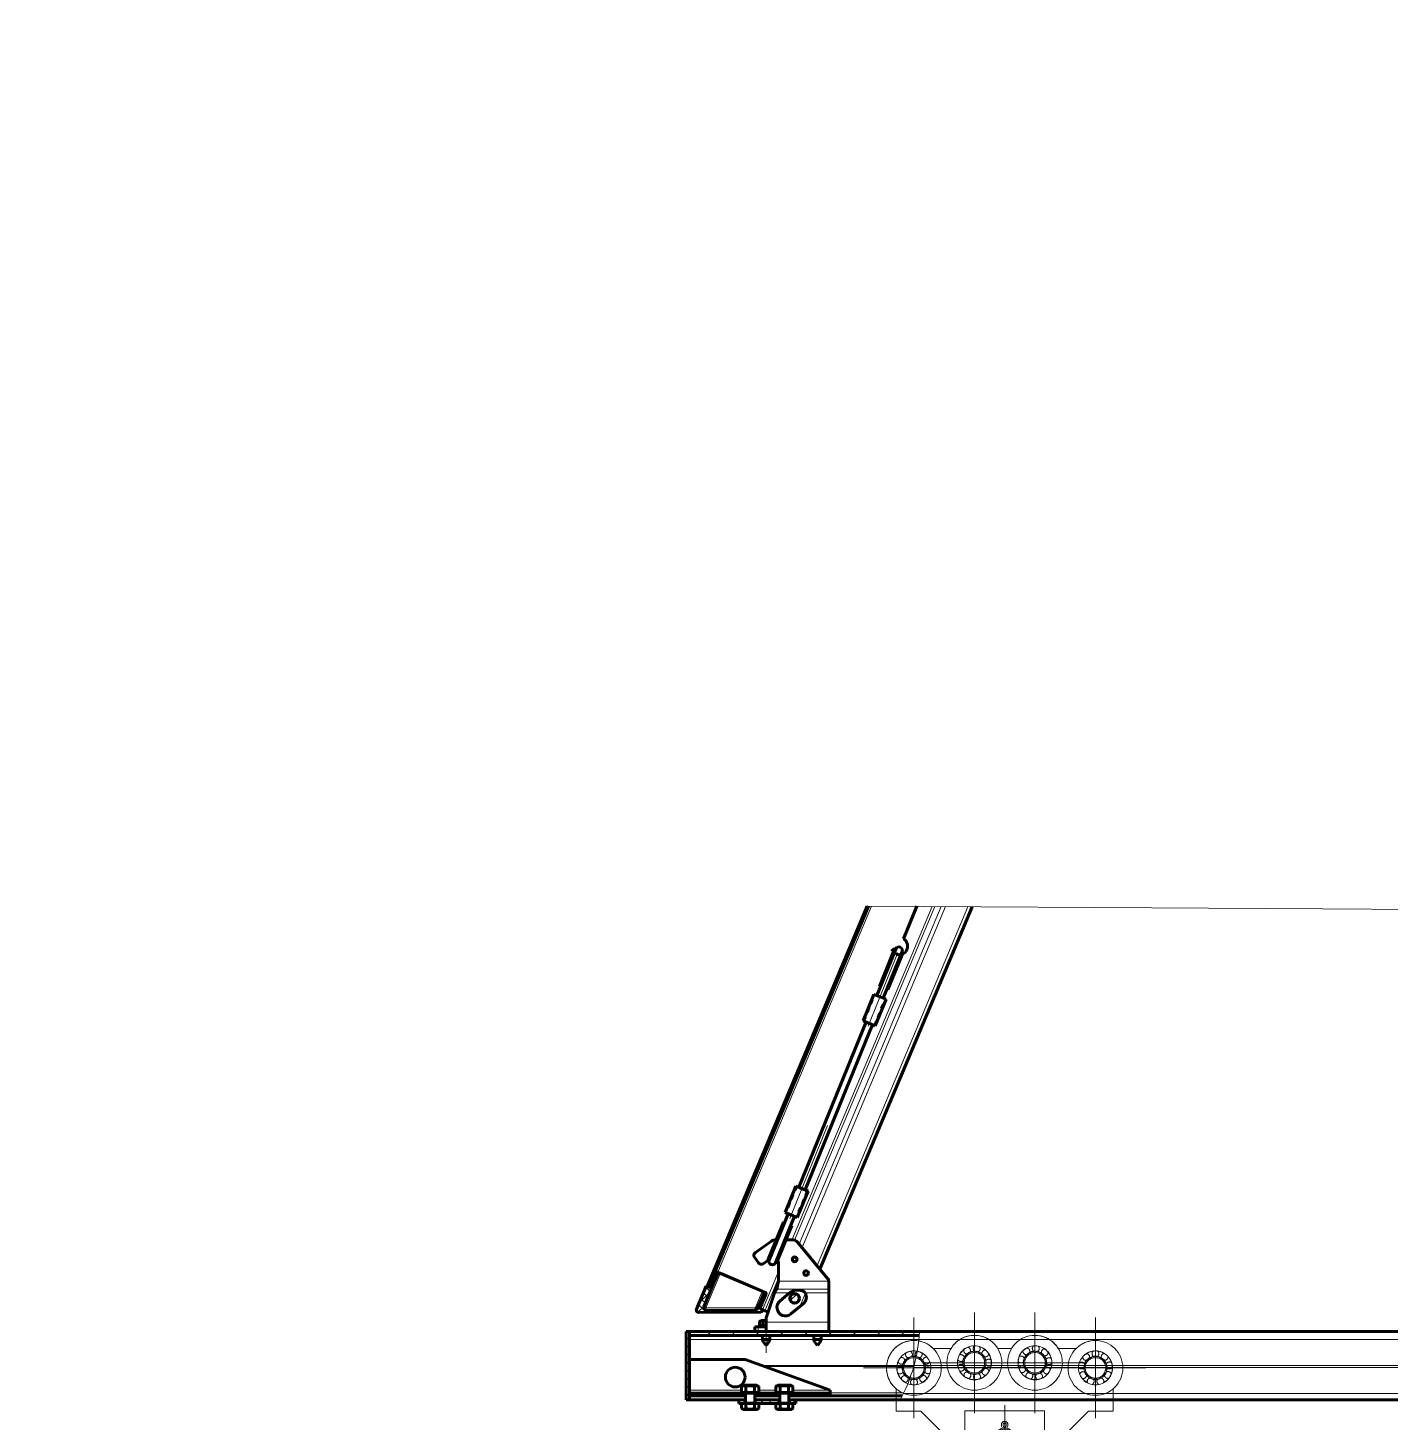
# Model space of a CAD drawing. Header units: millimetres. Extents: x 0 to 594, y 0 to 420.
# Drawn here: x 0 to 119.3, y 298 to 420 of the extents above; entities that cross this region are included whole.
import ezdxf

# ---------------------------------------------------------------- set-up
doc = ezdxf.new("R2010")
doc.units = ezdxf.units.MM
for name, pattern in [('K5LT_AXLED', [19.5, 15, -1.5, 1.5, -1.5]), ('K5LT_BASIC', [0]), ('K5LT_THIN', [0]), ('K5LT_THIN_INCLUDED_TO_HATCHING', [0])]:
    doc.linetypes.add(name, pattern=pattern)
doc.layers.add('LAYER', color=7, linetype='Continuous')
doc.layers.add('Системный слой', color=7, linetype='Continuous')
pattern_1 = [(45, (0, 0), (-0.3535534, 0.3535534), [])]

# ---------------------------------------------------------------- blocks, each defined once
blk = doc.blocks.new('U145')
at = {"layer": 'Системный слой', "color": 5, "linetype": 'K5LT_BASIC', "lineweight": 60, "true_color": 0x0000ff}
for p, q in [((67.25, 318.62), (66.3, 316.3)), ((68.31, 318.18), (67.25, 318.62)), ((67.37, 315.87), (68.31, 318.18)), ((66.3, 316.3), (67.37, 315.87))]:
    blk.add_line(p, q, dxfattribs=at)
blk = doc.blocks.new('U146')
at = {"layer": 'Системный слой', "color": 5, "linetype": 'K5LT_BASIC', "lineweight": 60, "true_color": 0x0000ff}
for p, q in [((74.08, 335.4), (73.14, 333.09)), ((75.14, 334.97), (74.08, 335.4)), ((74.2, 332.65), (75.14, 334.97)), ((73.14, 333.09), (74.2, 332.65))]:
    blk.add_line(p, q, dxfattribs=at)
blk = doc.blocks.new('U244')
at = {"layer": 'Системный слой', "color": 30, "linetype": 'K5LT_AXLED', "lineweight": 18, "true_color": 0xff8000}
for q in [(77.58, 307.1), (73.18, 302.7), (77.58, 298.3), (93.08, 302.7)]:
    blk.add_line((77.58, 302.7), q, dxfattribs=at)
blk = doc.blocks.new('U245')
at = {"layer": 'Системный слой', "color": 30, "linetype": 'K5LT_AXLED', "lineweight": 18, "true_color": 0xff8000}
for q in [(82.88, 307.55), (78.48, 303.15), (82.88, 298.75), (87.28, 303.15)]:
    blk.add_line((82.88, 303.15), q, dxfattribs=at)
blk = doc.blocks.new('U246')
at = {"layer": 'Системный слой', "color": 30, "linetype": 'K5LT_AXLED', "lineweight": 18, "true_color": 0xff8000}
for q in [(88.18, 307.55), (83.78, 303.15), (88.18, 298.75), (92.58, 303.15)]:
    blk.add_line((88.18, 303.15), q, dxfattribs=at)
blk = doc.blocks.new('U247')
at = {"layer": 'Системный слой', "color": 30, "linetype": 'K5LT_AXLED', "lineweight": 18, "true_color": 0xff8000}
for q in [(93.48, 307.1), (89.08, 302.7), (93.48, 298.3), (97.88, 302.7)]:
    blk.add_line((93.48, 302.7), q, dxfattribs=at)
blk = doc.blocks.new('U248')
at = {"layer": 'Системный слой', "color": 30, "linetype": 'K5LT_AXLED', "lineweight": 18, "true_color": 0xff8000}
for q in [(85.53, 299.45), (82.78, 296.7), (85.53, 293.95), (88.28, 296.7)]:
    blk.add_line((85.53, 296.7), q, dxfattribs=at)
blk = doc.blocks.new('U243')
at = {"layer": 'Системный слой', "color": 30, "linetype": 'K5LT_AXLED', "lineweight": 18, "true_color": 0xff8000}
for p, q in [((80.83, 304.4), (79.27, 304.4)), ((86.13, 304.4), (84.93, 304.4)), ((91.79, 304.4), (90.23, 304.4)), ((76.03, 300.87), (76.03, 298.9)), ((95.03, 298.9), (95.03, 300.87)), ((76.03, 298.9), (78.18, 298.9)), ((78.18, 298.9), (82.03, 295.05)), ((82.03, 293), (82.03, 298.95)), ((82.03, 298.95), (89.03, 298.95)), ((89.03, 298.95), (89.03, 293)), ((89.03, 295.05), (92.88, 298.9)), ((92.88, 298.9), (95.03, 298.9)), ((85.26, 297.61), (85.35, 297.42)), ((85.39, 297.67), (85.5, 297.45)), ((85.56, 297.45), (85.66, 297.67)), ((85.71, 297.43), (85.79, 297.61)), ((84.46, 295.62), (84.46, 295.77)), ((85.39, 295.77), (84.46, 295.77)), ((85.39, 295.63), (84.46, 295.62)), ((85.39, 295.96), (85.39, 295.77)), ((85.49, 295.67), (85.39, 295.77)), ((85.54, 295.77), (85.53, 295.95)), ((85.53, 295.95), (85.53, 295.77)), ((85.58, 295.67), (85.68, 295.78)), ((85.68, 295.78), (85.68, 295.96)), ((86.29, 295.78), (85.68, 295.78)), ((86.29, 295.63), (85.68, 295.63)), ((86.29, 295.63), (86.29, 295.78)), ((76.03, 293), (95.03, 293)), ((76.03, 292.4), (76.03, 293)), ((95.03, 292.4), (95.03, 293)), ((76.03, 292.4), (95.03, 292.4))]:
    blk.add_line(p, q, dxfattribs=at)
for centre, radius in [((82.88, 303.15), 2.4), ((88.18, 303.15), 2.4), ((77.58, 302.7), 2.4), ((77.58, 302.7), 1.49), ((77.58, 302.7), 1.48), ((82.88, 303.15), 1.49), ((82.88, 303.15), 1.48), ((82.88, 303.15), 1.02), ((82.88, 303.15), 1), ((82.88, 303.15), 0.9), ((88.18, 303.15), 1.49), ((88.18, 303.15), 1.48), ((88.18, 303.15), 1.02), ((88.18, 303.15), 1), ((88.18, 303.15), 0.9), ((93.48, 302.7), 2.4), ((93.48, 302.7), 1.49), ((93.48, 302.7), 1.48), ((77.58, 302.7), 1.02), ((77.58, 302.7), 1), ((77.58, 302.7), 0.9), ((93.48, 302.7), 1.02), ((93.48, 302.7), 1), ((93.48, 302.7), 0.9), ((85.53, 296.7), 0.75), ((85.53, 296.7), 0.65)]:
    blk.add_circle(centre, radius, dxfattribs=at)
for centre, radius, start, end in [((82.88, 303.15), 2.4, 31.3882, 126.919), ((88.18, 303.15), 2.4, 31.3882, 87.5532), ((77.58, 302.7), 2.4, 45.0995, 168.4047), ((77.15, 303.87), 0.3, 154.5685, 255.0919), ((77.15, 303.87), 0.3, 325.6927, 66.2161), ((78, 303.88), 0.3, 114.5685, 215.0919), ((78, 303.88), 0.3, 285.6927, 26.2161), ((82.88, 303.15), 2.4, 126.919, 148.6118), ((82.24, 304.22), 0.3, 164.8615, 265.3849), ((82.24, 304.22), 0.3, 335.9857, 76.5091), ((83.08, 304.38), 0.3, 124.8615, 225.3849), ((83.08, 304.38), 0.3, 295.9857, 36.5091), ((83.83, 303.96), 0.3, 84.8615, 185.3849), ((83.83, 303.96), 0.3, 255.9857, 356.5091), ((87.43, 304.15), 0.3, 170.8765, 271.3999), ((87.43, 304.15), 0.3, 342.0007, 82.5241), ((88.25, 304.4), 0.3, 130.8765, 231.3999), ((88.25, 304.4), 0.3, 302.0007, 42.5241), ((89.04, 304.06), 0.3, 90.8765, 191.3999), ((89.04, 304.06), 0.3, 262.0007, 2.5241), ((93.48, 302.7), 2.4, 99.6317, 134.9005), ((92.67, 303.65), 0.3, 345.52, 86.0434), ((93.48, 303.95), 0.3, 134.3958, 234.9192), ((93.48, 303.95), 0.3, 305.52, 46.0434), ((94.28, 303.66), 0.3, 94.3958, 194.9192), ((77.58, 302.7), 2.4, 168.4047, 229.7718), ((76.35, 302.47), 0.3, 45.6927, 146.2161), ((76.49, 303.32), 0.3, 194.5685, 295.0919), ((76.49, 303.32), 0.3, 5.6927, 106.2161), ((78.66, 303.33), 0.3, 74.5685, 175.0919), ((78.66, 303.33), 0.3, 245.6927, 346.2161), ((78.81, 302.49), 0.3, 34.5685, 135.0919), ((81.7, 303.56), 0.3, 204.8615, 305.3849), ((81.71, 302.71), 0.3, 55.9857, 156.5091), ((81.7, 303.56), 0.3, 15.9857, 116.5091), ((84.13, 303.16), 0.3, 44.8615, 145.3849), ((84.13, 303.16), 0.3, 215.9857, 316.5091), ((86.96, 303.44), 0.3, 210.8765, 311.3999), ((87.06, 302.59), 0.3, 62.0007, 162.5241), ((86.96, 303.44), 0.3, 22.0007, 122.5241), ((89.23, 302.46), 0.3, 10.8765, 111.3999), ((89.42, 303.29), 0.3, 50.8765, 151.3999), ((89.42, 303.29), 0.3, 222.0007, 322.5241), ((92.25, 302.91), 0.3, 214.3958, 314.9192), ((92.25, 302.91), 0.3, 25.52, 126.0434), ((92.67, 303.65), 0.3, 174.3958, 274.9192), ((94.28, 303.66), 0.3, 265.52, 6.0434), ((94.71, 302.92), 0.3, 54.3958, 154.9192), ((94.71, 302.92), 0.3, 225.52, 326.0434), ((76.35, 302.47), 0.3, 234.5685, 335.0919), ((76.78, 301.73), 0.3, 85.6927, 186.2161), ((76.78, 301.73), 0.3, 274.5685, 15.0919), ((77.59, 301.45), 0.3, 125.6927, 226.2161), ((77.59, 301.45), 0.3, 314.5685, 55.0919), ((78.39, 301.75), 0.3, 165.6927, 266.2161), ((78.39, 301.75), 0.3, 354.5685, 95.0919), ((78.81, 302.49), 0.3, 205.6927, 306.2161), ((81.71, 302.71), 0.3, 244.8615, 345.3849), ((82.27, 302.06), 0.3, 95.9857, 196.5091), ((82.27, 302.06), 0.3, 284.8615, 25.3849), ((83.11, 301.92), 0.3, 135.9857, 236.5091), ((83.11, 301.92), 0.3, 324.8615, 65.3849), ((83.85, 302.36), 0.3, 175.9857, 276.5091), ((83.85, 302.36), 0.3, 4.8615, 105.3849), ((87.06, 302.59), 0.3, 250.8765, 351.3999), ((87.69, 302), 0.3, 102.0007, 202.5241), ((87.69, 302), 0.3, 290.8765, 31.3999), ((88.54, 301.95), 0.3, 142.0007, 242.5241), ((88.54, 301.95), 0.3, 330.8765, 71.3999), ((89.23, 302.46), 0.3, 182.0007, 282.5241), ((92.4, 302.07), 0.3, 65.52, 166.0434), ((92.4, 302.07), 0.3, 254.3958, 354.9192), ((93.06, 301.52), 0.3, 105.52, 206.0434), ((93.06, 301.52), 0.3, 294.3958, 34.9192), ((93.91, 301.52), 0.3, 145.52, 246.0434), ((93.91, 301.52), 0.3, 334.3958, 74.9192), ((94.57, 302.08), 0.3, 185.52, 286.0434), ((94.57, 302.08), 0.3, 14.3958, 114.9192), ((85.53, 297.73), 0.29, 335.868, 204.6529), ((85.53, 297.73), 0.145, 335.868, 204.6529), ((85.39, 295.77), 0.145, 270.2604, 315.2604), ((85.39, 295.77), 0.145, 315.2604, 0.2604), ((85.68, 295.78), 0.145, 180.2604, 225.2604), ((85.68, 295.78), 0.145, 225.2604, 270.2604)]:
    blk.add_arc(centre, radius, start, end, dxfattribs=at)
at = {"layer": 'Системный слой'}
for name in ['U244', 'U245', 'U246', 'U247', 'U248']:
    blk.add_blockref(name, (0, 0), dxfattribs=at)
blk = doc.blocks.new('U316')
at = {"layer": 'Системный слой', "color": 7, "linetype": 'K5LT_THIN', "lineweight": 18}
for p, q in [((149.54, 382.47), (134.95, 347.77)), ((82.31, 343.07), (69.1, 311.65))]:
    blk.add_line(p, q, dxfattribs=at)
blk = doc.blocks.new('U317')
at = {"layer": 'Системный слой', "color": 5, "linetype": 'K5LT_BASIC', "lineweight": 60, "true_color": 0x0000ff}
for p, q in [((149.92, 382.47), (135.33, 347.76)), ((82.69, 343.07), (72.04, 317.74))]:
    blk.add_line(p, q, dxfattribs=at)
blk = doc.blocks.new('U318')
at = {"layer": 'Системный слой', "color": 5, "linetype": 'K5LT_BASIC', "lineweight": 60, "true_color": 0x0000ff}
for p, q in [((126.26, 347.81), (143.96, 389.93)), ((59.6, 309.78), (73.62, 343.13))]:
    blk.add_line(p, q, dxfattribs=at)
blk = doc.blocks.new('U319')
at = {"layer": 'Системный слой', "color": 5, "linetype": 'K5LT_BASIC', "lineweight": 60, "true_color": 0x0000ff}
for p, q in [((143.85, 389.97), (126.13, 347.81)), ((73.49, 343.13), (63.75, 319.96))]:
    blk.add_line(p, q, dxfattribs=at)
blk = doc.blocks.new('U320')
at = {"layer": 'Системный слой', "color": 7, "linetype": 'K5LT_THIN', "lineweight": 18}
for p, q in [((144.17, 389.83), (126.51, 347.81)), ((73.87, 343.13), (64.14, 319.98))]:
    blk.add_line(p, q, dxfattribs=at)
blk = doc.blocks.new('U321')
at = {"layer": 'Системный слой', "color": 7, "linetype": 'K5LT_THIN', "lineweight": 18}
for p, q in [((147.41, 382.98), (132.61, 347.78)), ((79.97, 343.09), (67.54, 313.53))]:
    blk.add_line(p, q, dxfattribs=at)
blk = doc.blocks.new('U322')
at = {"layer": 'Системный слой', "color": 7, "linetype": 'K5LT_THIN', "lineweight": 18}
for p, q in [((147.68, 382.75), (132.98, 347.78)), ((80.34, 343.09), (67.79, 313.23))]:
    blk.add_line(p, q, dxfattribs=at)
blk = doc.blocks.new('U315')
at = {"layer": 'Системный слой'}
h = blk.add_hatch(dxfattribs=at)
h.set_pattern_fill('Металл', angle=45, style=0, pattern_type=0)
h.set_pattern_definition([(45, (0, 0), (-0.7071068, 0.7071068), [])])
h.paths.add_polyline_path([(63.89, 319.97), (63.75, 319.96), (59.49, 309.82), (59.6, 309.78)])
h = blk.add_hatch(dxfattribs=at)
h.set_pattern_fill('Неметалл', angle=45, style=0, pattern_type=0)
h.set_pattern_definition([(45, (0, 0), (-0.3535534, 0.3535534), []), (135, (0, 0), (-0.3535534, -0.3535534), [])])
h.paths.add_polyline_path([(64.26, 308.26), (64.26, 308.33), (64.2, 308.39), (64.13, 308.39), (64.07, 308.33), (63.84, 307.78), (63.83, 307.78), (63.83, 307.78), (59.36, 307.76), (59.22, 307.82), (59.16, 307.96), (59.18, 308.04), (60.01, 310.04), (60.02, 310.12), (59.96, 310.17), (59.88, 310.17), (59.83, 310.12), (59.68, 309.75), (59.4, 309.86), (58.55, 307.84), (58.55, 307.68), (58.65, 307.58), (58.73, 307.56), (64.17, 307.59), (64.31, 307.65), (64.35, 307.71), (64.38, 307.77), (64.1, 307.89)])
at = {"layer": 'Системный слой', "color": 7, "linetype": 'K5LT_THIN', "lineweight": 18}
for p, q in [((146.82, 383.47), (131.82, 347.78)), ((147, 383.32), (132.06, 347.78)), ((147.4, 384.27), (147.4, 384.26)), ((79.17, 343.09), (66.9, 313.89)), ((79.42, 343.09), (67.14, 313.88)), ((64.14, 319.98), (60.4, 311.07)), ((59.36, 307.96), (60.59, 310.88)), ((59.91, 310.3), (60.09, 310.22)), ((60.4, 310.96), (60.22, 311.04)), ((60.59, 310.88), (60.4, 310.96)), ((60.59, 310.88), (60.63, 310.98)), ((64.27, 309.33), (60.59, 310.88)), ((65.74, 311.13), (64.33, 307.79)), ((65.74, 310.55), (64.54, 307.7)), ((63.71, 307.98), (64.27, 309.33)), ((64.31, 309.43), (64.27, 309.33)), ((64.46, 309.26), (64.27, 309.33)), ((64.64, 309.18), (64.46, 309.26)), ((68.09, 309.24), (67.59, 308.06)), ((59.36, 307.96), (59.18, 308.04)), ((63.71, 307.98), (59.36, 307.96)), ((59.36, 307.76), (59.36, 307.96)), ((63.83, 307.8), (63.83, 307.78)), ((63.83, 307.8), (63.83, 307.78)), ((64.15, 308.52), (64.33, 308.44))]:
    blk.add_line(p, q, dxfattribs=at)
at = {"layer": 'Системный слой', "color": 5, "linetype": 'K5LT_BASIC', "lineweight": 60, "true_color": 0x0000ff}
for p, q in [((63.75, 319.96), (59.49, 309.82)), ((72.04, 317.74), (69.35, 311.33)), ((59.18, 308.04), (60.01, 310.04)), ((59.83, 310.12), (59.68, 309.75)), ((59.91, 310.3), (59.83, 310.12)), ((59.91, 310.3), (60.22, 311.04)), ((60.01, 310.04), (60.09, 310.22)), ((60.4, 310.96), (60.09, 310.22)), ((60.63, 310.98), (60.35, 311.09)), ((64.31, 309.43), (60.63, 310.98)), ((59.4, 309.86), (58.55, 307.84)), ((59.68, 309.75), (59.4, 309.86)), ((59.49, 309.82), (59.6, 309.78)), ((64.15, 308.52), (64.46, 309.26)), ((64.59, 309.31), (64.31, 309.43)), ((64.64, 309.18), (64.33, 308.44)), ((58.73, 307.56), (64.17, 307.59)), ((63.83, 307.78), (59.36, 307.76)), ((63.83, 307.8), (63.71, 307.98)), ((63.83, 307.8), (63.84, 307.78)), ((63.84, 307.78), (63.83, 307.78)), ((64.07, 308.33), (63.84, 307.78)), ((64.15, 308.52), (64.07, 308.33)), ((64.1, 307.89), (64.26, 308.26)), ((64.38, 307.77), (64.1, 307.89)), ((64.26, 308.26), (64.33, 308.44)), ((64.35, 307.71), (64.38, 307.77)), ((64.38, 307.77), (64.54, 307.7)), ((64.54, 307.7), (64.81, 307.59))]:
    blk.add_line(p, q, dxfattribs=at)
for centre, radius, start, end in [((59.92, 310.08), 0.1, 337.2008, 157.2008), ((60.31, 311), 0.1, 337.2008, 157.2008), ((64.55, 309.22), 0.1, 337.2008, 157.2008), ((58.73, 307.76), 0.2, 157.2008, 270.2712), ((59.36, 307.96), 0.2, 157.2008, 270.2712), ((63.83, 307.98), 0.2, 270.2712, 271.5497), ((64.16, 308.29), 0.1, 337.2008, 157.2008), ((64.17, 307.79), 0.2, 270.2712, 337.2008)]:
    blk.add_arc(centre, radius, start, end, dxfattribs=at)
blk.add_open_spline([(63.83, 307.8), (63.83, 307.8), (63.83, 307.8), (63.83, 307.8)], degree=3, dxfattribs=at)
at = {"layer": 'Системный слой'}
for name in ['U318', 'U319', 'U320', 'U321', 'U322', 'U316', 'U317']:
    blk.add_blockref(name, (0, 0), dxfattribs=at)
blk = doc.blocks.new('U324')
at = {"layer": 'Системный слой', "color": 5, "linetype": 'K5LT_BASIC', "lineweight": 60, "true_color": 0x0000ff}
for p, q in [((66.15, 315.46), (64.79, 312.12)), ((66.22, 315.43), (64.86, 312.09)), ((66.82, 315.19), (65.46, 311.84)), ((66.89, 315.16), (65.53, 311.81)), ((66.15, 315.46), (66.22, 315.43)), ((66.22, 315.43), (66.21, 315.35)), ((66.22, 315.43), (66.24, 315.42)), ((66.82, 315.19), (66.77, 315.12)), ((66.8, 315.19), (66.82, 315.19)), ((66.82, 315.19), (66.89, 315.16)), ((64.79, 312.12), (64.86, 312.09)), ((65.46, 311.84), (65.53, 311.81))]:
    blk.add_line(p, q, dxfattribs=at)
for start, end in [(136.4576, 151.142), (331.142, 359.2522)]:
    blk.add_arc((65.17, 312), 0.322, start, end, dxfattribs=at)
blk = doc.blocks.new('U325')
at = {"layer": 'Системный слой', "color": 5, "linetype": 'K5LT_BASIC', "lineweight": 60, "true_color": 0x0000ff}
for p, q in [((74.56, 336.12), (75.92, 339.46)), ((74.63, 336.09), (75.99, 339.43)), ((75.92, 339.46), (75.99, 339.43)), ((75.22, 335.84), (76.58, 339.19)), ((75.3, 335.81), (76.66, 339.16)), ((76.58, 339.19), (76.66, 339.16)), ((74.56, 336.12), (74.63, 336.09)), ((74.63, 336.09), (74.68, 336.15)), ((74.63, 336.09), (74.65, 336.08)), ((75.21, 335.85), (75.22, 335.84)), ((75.22, 335.84), (75.24, 335.93)), ((75.22, 335.84), (75.3, 335.81))]:
    blk.add_line(p, q, dxfattribs=at)
for start, end in [(151.142, 179.2522), (316.4576, 344.5678)]:
    blk.add_arc((76.27, 339.27), 0.322, start, end, dxfattribs=at)
blk = doc.blocks.new('U543')
at = {"layer": 'LAYER', "color": 7, "linetype": 'K5LT_THIN_INCLUDED_TO_HATCHING', "lineweight": 18}
for p, q in [((83.46, 343.07), (73.49, 343.13)), ((93.42, 343), (83.46, 343.07)), ((103.39, 342.94), (93.42, 343)), ((113.35, 342.88), (103.39, 342.94)), ((123.32, 342.82), (113.35, 342.88))]:
    blk.add_line(p, q, dxfattribs=at)

msp = doc.modelspace()

# ---------------------------------------------------------------- hatches: boundary and pattern name
at = {"layer": 'Системный слой'}
h = msp.add_hatch(dxfattribs=at)
h.set_pattern_fill('Металл', angle=45, style=0, pattern_type=0)
h.set_pattern_definition(pattern_1)
h.paths.add_polyline_path([(67.17248, 309.17984), (66.92878, 309.12499), (66.76514, 308.93625), (66.74538, 308.68723), (66.87721, 308.47505), (67.10922, 308.38246), (67.35092, 308.44557), (67.50804, 308.63976), (67.51932, 308.88931), (67.38035, 309.09688)])
h = msp.add_hatch(dxfattribs=at)
h.set_pattern_fill('Металл', angle=45, style=0, pattern_type=0)
h.set_pattern_definition(pattern_1)
h.paths.add_polyline_path([(57.6397, 305.89791), (57.6397, 299.89791), (57.9397, 299.89791), (57.9397, 305.89791)])
h = msp.add_hatch(dxfattribs=at)
h.set_pattern_fill('Металл', angle=45, style=0, pattern_type=0)
h.set_pattern_definition([(45, (0, 0), (-1.06066, 1.06066), [])])
h.paths.add_polyline_path([(57.9397, 305.89791), (57.9397, 305.54791), (78.04033, 305.54791), (78.06011, 305.89791)])
h = msp.add_hatch(dxfattribs=at)
h.set_pattern_fill('Металл', angle=45, style=0, pattern_type=0)
h.set_pattern_definition(pattern_1)
h.paths.add_polyline_path([(57.9397, 300.49791), (57.9397, 300.24791), (62.7897, 300.24791), (62.7897, 300.49791)])
h.paths.add_polyline_path([(63.6897, 300.49791), (63.6897, 300.24791), (65.7897, 300.24791), (65.7897, 300.49791)])
h.paths.add_polyline_path([(66.6897, 300.49791), (66.6897, 300.24791), (68.7897, 300.24791), (68.7897, 300.49791)])
h.paths.add_polyline_path([(70.2397, 300.24791), (70.2397, 300.49791), (69.6897, 300.49791), (69.6897, 300.24791)])
h = msp.add_hatch(dxfattribs=at)
h.set_pattern_fill('Металл', angle=45, style=0, pattern_type=0)
h.set_pattern_definition(pattern_1)
h.paths.add_polyline_path([(65.7297, 299.59791), (65.7897, 299.61571), (65.7897, 299.89791), (63.6897, 299.89791), (63.6897, 299.61571), (63.7497, 299.59791)])
h.paths.add_polyline_path([(62.7297, 299.59791), (62.7897, 299.61571), (62.7897, 299.89791), (62.2397, 299.89791), (62.2397, 299.59791)])
h.paths.add_polyline_path([(67.2397, 299.59791), (67.2397, 299.89791), (66.6897, 299.89791), (66.6897, 299.61571), (66.7497, 299.59791)])

# ---------------------------------------------------------------- linework, layer by layer
at = {"layer": 'Системный слой', "color": 5, "linetype": 'K5LT_BASIC', "lineweight": 60, "true_color": 0x0000ff}
for p, q in [((77.83327, 343.10373), (76.6727, 340.25204)), ((74.33357, 335.30029), (75.98779, 339.36495)), ((74.88931, 335.07412), (76.54353, 339.13878)), ((73.7396, 334.57034), (73.78591, 334.5515)), ((73.78591, 334.5515), (73.93669, 334.92199)), ((73.93669, 334.92199), (73.89038, 334.94084)), ((74.75846, 334.1557), (74.90924, 334.52619)), ((74.95555, 334.50734), (74.90924, 334.52619)), ((73.18279, 333.06953), (73.33357, 333.44002)), ((73.33357, 333.44002), (73.28726, 333.45887)), ((73.43804, 333.82936), (73.48435, 333.81051)), ((73.48435, 333.81051), (73.63513, 334.181)), ((73.58882, 334.19985), (73.63513, 334.181)), ((74.45689, 333.41471), (74.60767, 333.7852)), ((74.5032, 333.39586), (74.45689, 333.41471)), ((74.65399, 333.76636), (74.60767, 333.7852)), ((74.80477, 334.13685), (74.75846, 334.1557)), ((73.39119, 332.98471), (67.50195, 318.51397)), ((73.94693, 332.75854), (68.05769, 318.28779)), ((74.15533, 332.67372), (74.30611, 333.04422)), ((74.30611, 333.04422), (74.35242, 333.02537)), ((67.29355, 318.59878), (67.14277, 318.22829)), ((66.7949, 317.50615), (66.84121, 317.4873)), ((66.99199, 317.85779), (66.84121, 317.4873)), ((66.94568, 317.87664), (66.99199, 317.85779)), ((67.14277, 318.22829), (67.09646, 318.24713)), ((67.96453, 317.46199), (67.81375, 317.0915)), ((68.01084, 317.44315), (67.96453, 317.46199)), ((68.2661, 318.20298), (68.11531, 317.83249)), ((68.11531, 317.83249), (68.16163, 317.81364)), ((66.55957, 316.19839), (64.90536, 312.13372)), ((66.49333, 316.76516), (66.53965, 316.74632)), ((66.69043, 317.11681), (66.53965, 316.74632)), ((66.64412, 317.13566), (66.69043, 317.11681)), ((67.66297, 316.72101), (67.51219, 316.35051)), ((67.51219, 316.35051), (67.5585, 316.33167)), ((67.70928, 316.70216), (67.66297, 316.72101)), ((67.86006, 317.07265), (67.81375, 317.0915)), ((67.11531, 315.97221), (65.46109, 311.90755)), ((63.69889, 312.80159), (65.10952, 313.8053)), ((65.3994, 313.89791), (65.51537, 313.89791)), ((66.37908, 313.89791), (67.00466, 313.89791)), ((67.38967, 313.71692), (70.02471, 310.53669)), ((63.97624, 311.89435), (63.62838, 312.38322)), ((64.7997, 312.11208), (64.3946, 311.82384)), ((64.93467, 312.20819), (64.90861, 312.18968)), ((65.64713, 312.06872), (65.6457, 312.07074)), ((65.7397, 310.38144), (65.7397, 311.77915)), ((65.66032, 310.13982), (65.66032, 309.98174)), ((70.1397, 310.18536), (70.1397, 309.60509)), ((64.66686, 307.17691), (65.38247, 309.25868)), ((65.58708, 309.9515), (65.58708, 309.60509)), ((65.85957, 308.57407), (66.68109, 309.25868)), ((70.1397, 309.60509), (70.1397, 309.25868)), ((70.1397, 309.25868), (70.1397, 306.69791)), ((67.89984, 308.32174), (66.81984, 307.42174)), ((63.9897, 306.29791), (63.9897, 306.39791)), ((64.6397, 306.39791), (63.9897, 306.39791)), ((64.06235, 306.77149), (64.1947, 306.84791)), ((64.06235, 306.39791), (64.06235, 306.77149)), ((64.1947, 306.84791), (64.6397, 306.84791)), ((64.35103, 306.39791), (64.35103, 306.77149)), ((64.6397, 306.69791), (64.6397, 307.01437)), ((64.6397, 305.89791), (64.6397, 306.69791)), ((70.1397, 306.69791), (70.1397, 305.89791)), ((57.9397, 305.89791), (57.6397, 305.89791)), ((57.6397, 299.89791), (57.6397, 305.89791)), ((57.9397, 299.89791), (57.9397, 305.89791)), ((78.06011, 305.89791), (57.9397, 305.89791)), ((57.9397, 305.89791), (57.9397, 305.54791)), ((57.9397, 305.54791), (78.04033, 305.54791)), ((63.6397, 305.89791), (63.6397, 306.29791)), ((63.6397, 306.29791), (63.9397, 306.29791)), ((63.9397, 306.29791), (64.6397, 306.29791)), ((64.3247, 305.54791), (64.3247, 305.19791)), ((64.3247, 305.19791), (64.9547, 305.19791)), ((64.9547, 305.54791), (64.9547, 305.19791)), ((68.8247, 305.54791), (68.8247, 305.19791)), ((68.8247, 305.19791), (69.4547, 305.19791)), ((69.4547, 305.54791), (69.4547, 305.19791)), ((160.11627, 305.89791), (78.06011, 305.89791)), ((57.9397, 303.44791), (62.82151, 303.44791)), ((62.82151, 303.44791), (70.2397, 300.74791)), ((57.9397, 300.49791), (57.9397, 300.24791)), ((62.6547, 300.49791), (57.9397, 300.49791)), ((62.7897, 300.24791), (57.9397, 300.24791)), ((62.48915, 301.08232), (62.6547, 301.17791)), ((62.48915, 300.59349), (62.48915, 301.08232)), ((62.6547, 300.49791), (62.48915, 300.59349)), ((62.6547, 301.17791), (63.8247, 301.17791)), ((62.6547, 300.49791), (63.8247, 300.49791)), ((62.7897, 300.24791), (62.7897, 300.49791)), ((62.7897, 300.24791), (62.8397, 300.24791)), ((62.8397, 299.70791), (62.8397, 300.49791)), ((62.86443, 300.59349), (62.86443, 301.08232)), ((62.9597, 301.17791), (62.9797, 301.19791)), ((63.4997, 301.19791), (62.9797, 301.19791)), ((63.5197, 301.17791), (63.4997, 301.19791)), ((63.61498, 300.59349), (63.61498, 301.08232)), ((63.6397, 299.70791), (63.6397, 300.49791)), ((63.6397, 300.24791), (63.6897, 300.24791)), ((63.6897, 300.24791), (63.6897, 300.49791)), ((65.7897, 300.24791), (63.6897, 300.24791)), ((63.99026, 301.08232), (63.8247, 301.17791)), ((63.8247, 300.49791), (63.99026, 300.59349)), ((65.6547, 300.49791), (63.8247, 300.49791)), ((63.99026, 300.59349), (63.99026, 301.08232)), ((65.48915, 301.08232), (65.6547, 301.17791)), ((65.48915, 300.59349), (65.48915, 301.08232)), ((65.6547, 300.49791), (65.48915, 300.59349)), ((65.6547, 301.17791), (66.8247, 301.17791)), ((65.6547, 300.49791), (66.8247, 300.49791)), ((65.7897, 300.24791), (65.7897, 300.49791)), ((65.7897, 300.24791), (65.8397, 300.24791)), ((65.8397, 299.70791), (65.8397, 300.49791)), ((65.86443, 300.59349), (65.86443, 301.08232)), ((65.9597, 301.17791), (65.9797, 301.19791)), ((66.4997, 301.19791), (65.9797, 301.19791)), ((66.5197, 301.17791), (66.4997, 301.19791)), ((66.61498, 300.59349), (66.61498, 301.08232)), ((66.6397, 299.70791), (66.6397, 300.49791)), ((66.6397, 300.24791), (66.6897, 300.24791)), ((66.6897, 300.24791), (66.6897, 300.49791)), ((68.7897, 300.24791), (66.6897, 300.24791)), ((66.99026, 301.08232), (66.8247, 301.17791)), ((66.8247, 300.49791), (66.99026, 300.59349)), ((68.7897, 300.49791), (66.8247, 300.49791)), ((66.99026, 300.59349), (66.99026, 301.08232)), ((68.7897, 300.49791), (69.6897, 300.49791)), ((68.7897, 300.24791), (68.7897, 300.49791)), ((68.7897, 300.24791), (69.6897, 300.24791)), ((70.2397, 300.49791), (69.6897, 300.49791)), ((69.6897, 300.24791), (69.6897, 300.49791)), ((70.2397, 300.24791), (69.6897, 300.24791)), ((70.2397, 300.74791), (70.2397, 300.49791)), ((70.2397, 300.24791), (70.2397, 300.49791)), ((76.5533, 300.24791), (70.2397, 300.24791)), ((57.6397, 299.89791), (57.9397, 299.89791)), ((62.2397, 299.89791), (57.9397, 299.89791)), ((62.2397, 299.89791), (62.2397, 299.59791)), ((62.7897, 299.89791), (62.2397, 299.89791)), ((62.48915, 299.59791), (62.2397, 299.59791)), ((62.48915, 299.59791), (62.86443, 299.59791)), ((62.48915, 299.59791), (62.48915, 299.14473)), ((62.48915, 299.14473), (62.6222, 299.06791)), ((63.8572, 299.06791), (62.6222, 299.06791)), ((62.7897, 299.89791), (62.8397, 299.89791)), ((62.7897, 299.61571), (62.7897, 299.89791)), ((62.86443, 299.59791), (62.86443, 299.14473)), ((62.86443, 299.59791), (63.61498, 299.59791)), ((63.61498, 299.59791), (63.99026, 299.59791)), ((63.61498, 299.59791), (63.61498, 299.14473)), ((63.6397, 299.89791), (63.6897, 299.89791)), ((65.7897, 299.89791), (63.6897, 299.89791)), ((63.6897, 299.61571), (63.6897, 299.89791)), ((63.99026, 299.14473), (63.8572, 299.06791)), ((63.99026, 299.59791), (63.99026, 299.14473)), ((65.48915, 299.59791), (63.99026, 299.59791)), ((65.48915, 299.59791), (65.86443, 299.59791)), ((65.48915, 299.59791), (65.48915, 299.14473)), ((65.48915, 299.14473), (65.6222, 299.06791)), ((66.8572, 299.06791), (65.6222, 299.06791)), ((65.7897, 299.89791), (65.8397, 299.89791)), ((65.7897, 299.61571), (65.7897, 299.89791)), ((65.86443, 299.59791), (65.86443, 299.14473)), ((65.86443, 299.59791), (66.61498, 299.59791)), ((66.61498, 299.59791), (66.99026, 299.59791)), ((66.61498, 299.59791), (66.61498, 299.14473)), ((66.6397, 299.89791), (66.6897, 299.89791)), ((67.2397, 299.89791), (66.6897, 299.89791)), ((66.6897, 299.61571), (66.6897, 299.89791)), ((66.99026, 299.14473), (66.8572, 299.06791)), ((66.99026, 299.59791), (66.99026, 299.14473)), ((67.2397, 299.59791), (66.99026, 299.59791)), ((67.2397, 299.59791), (67.2397, 299.89791)), ((76.36556, 299.89791), (67.2397, 299.89791)), ((473.88422, 299.89791), (76.36556, 299.89791))]:
    msp.add_line(p, q, dxfattribs=at)
at = {"layer": 'Системный слой', "color": 30, "linetype": 'K5LT_AXLED', "lineweight": 18, "true_color": 0xff8000}
for p, q in [((73.56326, 332.61166), (76.13003, 338.91862)), ((67.88562, 318.66084), (70.02307, 323.91289)), ((67.88562, 318.66084), (66.71389, 315.78172)), ((64.6397, 307.28211), (64.6397, 304.01817))]:
    msp.add_line(p, q, dxfattribs=at)
at = {"layer": 'Системный слой', "color": 7, "linetype": 'K5LT_THIN', "lineweight": 18}
for p, q in [((65.71255, 310.18707), (65.71255, 310.24249)), ((70.13323, 310.29791), (65.73268, 310.29791)), ((66.68109, 309.25868), (65.38247, 309.25868)), ((70.1397, 309.60509), (65.58708, 309.60509)), ((70.1397, 309.25868), (68.07723, 309.25868)), ((65.7661, 308.4811), (65.59883, 308.11456)), ((64.6397, 306.69791), (70.1397, 306.69791)), ((64.3247, 305.19791), (57.9397, 305.19791)), ((63.9397, 305.89791), (63.9397, 306.29791)), ((64.3747, 305.54791), (64.3747, 305.19791)), ((64.3747, 305.01968), (64.3747, 305.19791)), ((64.9047, 305.54791), (64.9047, 305.19791)), ((64.9047, 305.01968), (64.9047, 305.19791)), ((68.8247, 305.19791), (64.9547, 305.19791)), ((68.8747, 305.54791), (68.8747, 305.19791)), ((68.8747, 305.01968), (68.8747, 305.19791)), ((69.4047, 305.54791), (69.4047, 305.19791)), ((69.4047, 305.01968), (69.4047, 305.19791)), ((78.01145, 305.19791), (69.4547, 305.19791)), ((474.011, 305.19791), (78.01145, 305.19791)), ((77.5894, 302.89791), (64.33263, 302.89791)), ((77.56878, 302.82356), (64.5369, 302.82356)), ((474.011, 302.74921), (77.5477, 302.74921)), ((474.011, 302.89791), (77.5894, 302.89791)), ((57.9397, 300.74791), (62.48915, 300.74791)), ((63.99026, 300.74791), (65.48915, 300.74791)), ((66.99026, 300.74791), (70.2397, 300.74791)), ((76.69205, 300.52356), (70.2397, 300.52356)), ((474.011, 300.44921), (76.6554, 300.44921)), ((63.6397, 299.70791), (62.8397, 299.70791)), ((66.6397, 299.70791), (65.8397, 299.70791))]:
    msp.add_line(p, q, dxfattribs=at)
at = {"layer": 'Системный слой', "color": 5, "linetype": 'K5LT_BASIC', "lineweight": 60, "true_color": 0x0000ff}
for centre, radius in [((67.1397, 312.20087), 0.21), ((67.1397, 312.20087), 0.2), ((68.1397, 311.00087), 0.21), ((68.1397, 311.00087), 0.2), ((67.13407, 308.78169), 0.425), ((67.13407, 308.78169), 0.4), ((61.9397, 301.89791), 0.86)]:
    msp.add_circle(centre, radius, dxfattribs=at)
for centre, radius, start, end in [((76.26566, 339.25187), 0.3, 337.8548992, 157.8548992), ((76.26566, 339.25187), 0.3, 337.8548992, 157.8548992), ((65.3994, 313.39791), 0.5, 90, 125.433314), ((67.00466, 313.39791), 0.5, 39.644175, 90), ((63.87282, 312.55715), 0.3, 125.433314, 215.433314), ((64.22067, 312.06828), 0.3, 215.433314, 305.433314), ((65.18322, 312.02064), 0.3, 157.8548992, 337.8548992), ((65.22427, 311.80061), 0.5, 124.4993861, 125.3952482), ((65.23954, 311.77912), 0.5, 359.9619342, 36.9519164), ((65.2397, 310.38144), 0.5, 350.3820785, 0), ((69.6397, 310.21768), 0.5, 9.2334626, 39.644175), ((67.4197, 308.89791), 0.75, 309.8055711, 28.7524345), ((66.3397, 307.99791), 0.75, 129.8055711, 309.8055711), ((65.1397, 307.01437), 0.5, 161.0295922, 180), ((62.7297, 299.70791), 0.11, 270, 0), ((63.7497, 299.70791), 0.11, 180, 270), ((65.7297, 299.70791), 0.11, 270, 0), ((66.7497, 299.70791), 0.11, 180, 270)]:
    msp.add_arc(centre, radius, start, end, dxfattribs=at)
at = {"layer": 'Системный слой', "color": 7, "linetype": 'K5LT_THIN', "lineweight": 18}
msp.add_arc((67.13407, 308.78169), 0.33234, 200, 110, dxfattribs=at)
at = {"layer": 'Системный слой', "color": 7, "linetype": 'K5LT_THIN_INCLUDED_TO_HATCHING', "lineweight": 18}
msp.add_arc((64.49792, 306.48891), 13.57506, 330.9532521, 357.5047731, dxfattribs=at)
at = {"layer": 'Системный слой', "color": 5, "linetype": 'K5LT_BASIC', "lineweight": 60, "true_color": 0x0000ff}
for points, knots in [([(76.6727, 340.25204), (77.05751, 340.03934), (77.16024, 339.28874), (76.30612, 338.65159), (75.79171, 339.13323), (75.6251, 339.35019)], [0, 0, 0, 0, 2.173882522, 3.271901363, 5, 5, 5, 5]), ([(65.71255, 310.24249), (65.71844, 310.25444), (65.72589, 310.27283), (65.73116, 310.29161), (65.73268, 310.29791)], [0, 0, 0, 0, 3.333333333, 5, 5, 5, 5]), ([(65.73268, 310.29791), (65.72965, 310.27274), (65.72364, 310.23534), (65.71549, 310.19903), (65.71255, 310.18707)], [0, 0, 0, 0, 3.333333333, 5, 5, 5, 5]), ([(70.1397, 310.18536), (70.1397, 310.21031), (70.13826, 310.24799), (70.13466, 310.28547), (70.13323, 310.29791)], [0, 0, 0, 0, 3.333333333, 5, 5, 5, 5]), ([(66.93957, 309.40665), (66.96045, 309.41803), (67.00202, 309.43788), (67.0652, 309.46107), (67.12703, 309.47863), (67.18843, 309.49187), (67.25147, 309.50168), (67.31501, 309.50818), (67.37901, 309.51157), (67.44323, 309.51198), (67.50752, 309.50937), (67.57165, 309.50366), (67.63522, 309.49467), (67.69757, 309.48219), (67.75784, 309.46613), (67.81504, 309.44653), (67.86837, 309.42359), (67.91733, 309.39766), (67.96149, 309.36924), (68.00077, 309.33887), (68.03322, 309.309), (68.05825, 309.28212), (68.07164, 309.26585), (68.07723, 309.25868)], [0, 0, 0, 0, 1.479081129, 2.818457244, 3.996657321, 5.202811359, 6.381938937, 7.552844204, 8.716420422, 9.87858545, 11.045521785, 12.222240978, 13.411275359, 14.610588046, 15.812381903, 17.005056142, 18.176801016, 19.321510075, 20.438130146, 21.509903443, 22.546106944, 23.367109532, 24, 24, 24, 24]), ([(64.35103, 306.77149), (64.34712, 306.77375), (64.33693, 306.77946), (64.31316, 306.7916), (64.28509, 306.80304), (64.25669, 306.81079), (64.2358, 306.81448), (64.21731, 306.81614), (64.19928, 306.81626), (64.18124, 306.81492), (64.16236, 306.81192), (64.13951, 306.80635), (64.10585, 306.79462), (64.07907, 306.78115), (64.06235, 306.77149)], [0, 0, 0, 0, 0.625309832, 1.624036719, 3.766463444, 5.019789664, 6.022343338, 6.986008262, 7.86219698, 8.790400812, 9.759106775, 10.767780909, 12.320848466, 15, 15, 15, 15]), ([(64.63974, 306.81615), (64.62317, 306.81615), (64.59255, 306.81527), (64.5548, 306.81221), (64.51916, 306.80808), (64.47543, 306.80148), (64.41674, 306.78939), (64.37296, 306.77782), (64.35103, 306.77149)], [0, 0, 0, 0, 1.52662852, 2.821362177, 3.485435133, 4.829098914, 6.891923667, 9, 9, 9, 9]), ([(62.48915, 301.08232), (62.51276, 301.09596), (62.5486, 301.11376), (62.59321, 301.12868), (62.62033, 301.13505), (62.64234, 301.13852), (62.66325, 301.14032), (62.68484, 301.14055), (62.70672, 301.13907), (62.7322, 301.13539), (62.76446, 301.12772), (62.80998, 301.11139), (62.84425, 301.09397), (62.86443, 301.08232)], [0, 0, 0, 0, 2.711861612, 4.062996166, 4.984203506, 5.721302089, 6.495218268, 7.290914665, 8.100936013, 8.908554477, 10.107765465, 11.680486217, 14, 14, 14, 14]), ([(62.86443, 300.59349), (62.84081, 300.57986), (62.80497, 300.56205), (62.76037, 300.54713), (62.73325, 300.54077), (62.71124, 300.53729), (62.69032, 300.53549), (62.66873, 300.53527), (62.64685, 300.53674), (62.62137, 300.54042), (62.58911, 300.54809), (62.54359, 300.56442), (62.50932, 300.58184), (62.48915, 300.59349)], [0, 0, 0, 0, 2.711861612, 4.062996166, 4.984203506, 5.721302089, 6.495218268, 7.290914665, 8.100936013, 8.908554477, 10.107765465, 11.680486217, 14, 14, 14, 14]), ([(62.86443, 301.08232), (62.90665, 301.09451), (62.97048, 301.11063), (63.05112, 301.12532), (63.10368, 301.13255), (63.14855, 301.13697), (63.19157, 301.13961), (63.23415, 301.14064), (63.27768, 301.14002), (63.32148, 301.1377), (63.37222, 301.13307), (63.4433, 301.12336), (63.52682, 301.10636), (63.58814, 301.09007), (63.61498, 301.08232)], [0, 0, 0, 0, 2.598014805, 3.881106651, 4.839600951, 5.730749817, 6.542456475, 7.383598349, 8.24526286, 9.112845161, 9.974778817, 11.253997979, 13.34660779, 15, 15, 15, 15]), ([(63.61498, 300.59349), (63.57275, 300.5813), (63.50893, 300.56518), (63.42828, 300.55049), (63.37573, 300.54326), (63.33086, 300.53884), (63.28784, 300.5362), (63.24525, 300.53517), (63.20173, 300.53579), (63.15792, 300.53811), (63.10719, 300.54274), (63.03611, 300.55245), (62.95258, 300.56945), (62.89127, 300.58574), (62.86443, 300.59349)], [0, 0, 0, 0, 2.598014805, 3.881106651, 4.839600951, 5.730749817, 6.542456475, 7.383598349, 8.24526286, 9.112845161, 9.974778817, 11.253997979, 13.34660779, 15, 15, 15, 15]), ([(63.61498, 301.08232), (63.63859, 301.09596), (63.67444, 301.11376), (63.71904, 301.12868), (63.74616, 301.13505), (63.76817, 301.13852), (63.78909, 301.14032), (63.81068, 301.14055), (63.83256, 301.13907), (63.85804, 301.13539), (63.89029, 301.12772), (63.93582, 301.11139), (63.97009, 301.09397), (63.99026, 301.08232)], [0, 0, 0, 0, 2.711861612, 4.062996166, 4.984203506, 5.721302089, 6.495218268, 7.290914665, 8.100936013, 8.908554477, 10.107765465, 11.680486217, 14, 14, 14, 14]), ([(63.99026, 300.59349), (63.96665, 300.57986), (63.9308, 300.56205), (63.8862, 300.54713), (63.85908, 300.54077), (63.83707, 300.53729), (63.81615, 300.53549), (63.79456, 300.53527), (63.77268, 300.53674), (63.7472, 300.54042), (63.71495, 300.54809), (63.66942, 300.56442), (63.63515, 300.58184), (63.61498, 300.59349)], [0, 0, 0, 0, 2.711861612, 4.062996166, 4.984203506, 5.721302089, 6.495218268, 7.290914665, 8.100936013, 8.908554477, 10.107765465, 11.680486217, 14, 14, 14, 14]), ([(65.48915, 301.08232), (65.51276, 301.09596), (65.5486, 301.11376), (65.59321, 301.12868), (65.62033, 301.13505), (65.64234, 301.13852), (65.66325, 301.14032), (65.68484, 301.14055), (65.70672, 301.13907), (65.7322, 301.13539), (65.76446, 301.12772), (65.80998, 301.11139), (65.84425, 301.09397), (65.86443, 301.08232)], [0, 0, 0, 0, 2.711861612, 4.062996166, 4.984203506, 5.721302089, 6.495218268, 7.290914665, 8.100936013, 8.908554477, 10.107765465, 11.680486217, 14, 14, 14, 14]), ([(65.86443, 300.59349), (65.84081, 300.57986), (65.80497, 300.56205), (65.76037, 300.54713), (65.73325, 300.54077), (65.71124, 300.53729), (65.69032, 300.53549), (65.66873, 300.53527), (65.64685, 300.53674), (65.62137, 300.54042), (65.58911, 300.54809), (65.54359, 300.56442), (65.50932, 300.58184), (65.48915, 300.59349)], [0, 0, 0, 0, 2.711861612, 4.062996166, 4.984203506, 5.721302089, 6.495218268, 7.290914665, 8.100936013, 8.908554477, 10.107765465, 11.680486217, 14, 14, 14, 14]), ([(65.86443, 301.08232), (65.90665, 301.09451), (65.97048, 301.11063), (66.05112, 301.12532), (66.10368, 301.13255), (66.14855, 301.13697), (66.19157, 301.13961), (66.23415, 301.14064), (66.27768, 301.14002), (66.32148, 301.1377), (66.37222, 301.13307), (66.4433, 301.12336), (66.52682, 301.10636), (66.58814, 301.09007), (66.61498, 301.08232)], [0, 0, 0, 0, 2.598014805, 3.881106651, 4.839600951, 5.730749817, 6.542456475, 7.383598349, 8.24526286, 9.112845161, 9.974778817, 11.253997979, 13.34660779, 15, 15, 15, 15]), ([(66.61498, 300.59349), (66.57275, 300.5813), (66.50893, 300.56518), (66.42828, 300.55049), (66.37573, 300.54326), (66.33086, 300.53884), (66.28784, 300.5362), (66.24525, 300.53517), (66.20173, 300.53579), (66.15792, 300.53811), (66.10719, 300.54274), (66.03611, 300.55245), (65.95258, 300.56945), (65.89127, 300.58574), (65.86443, 300.59349)], [0, 0, 0, 0, 2.598014805, 3.881106651, 4.839600951, 5.730749817, 6.542456475, 7.383598349, 8.24526286, 9.112845161, 9.974778817, 11.253997979, 13.34660779, 15, 15, 15, 15]), ([(66.61498, 301.08232), (66.63859, 301.09596), (66.67444, 301.11376), (66.71904, 301.12868), (66.74616, 301.13505), (66.76817, 301.13852), (66.78909, 301.14032), (66.81068, 301.14055), (66.83256, 301.13907), (66.85804, 301.13539), (66.89029, 301.12772), (66.93582, 301.11139), (66.97009, 301.09397), (66.99026, 301.08232)], [0, 0, 0, 0, 2.711861612, 4.062996166, 4.984203506, 5.721302089, 6.495218268, 7.290914665, 8.100936013, 8.908554477, 10.107765465, 11.680486217, 14, 14, 14, 14]), ([(66.99026, 300.59349), (66.96665, 300.57986), (66.9308, 300.56205), (66.8862, 300.54713), (66.85908, 300.54077), (66.83707, 300.53729), (66.81615, 300.53549), (66.79456, 300.53527), (66.77268, 300.53674), (66.7472, 300.54042), (66.71495, 300.54809), (66.66942, 300.56442), (66.63515, 300.58184), (66.61498, 300.59349)], [0, 0, 0, 0, 2.711861612, 4.062996166, 4.984203506, 5.721302089, 6.495218268, 7.290914665, 8.100936013, 8.908554477, 10.107765465, 11.680486217, 14, 14, 14, 14]), ([(62.86443, 299.14473), (62.83933, 299.13024), (62.80454, 299.11313), (62.76028, 299.09844), (62.73318, 299.09188), (62.70731, 299.08795), (62.68153, 299.08631), (62.65788, 299.08699), (62.6348, 299.08953), (62.60865, 299.09433), (62.56771, 299.10593), (62.52642, 299.12403), (62.4974, 299.13996), (62.48915, 299.14473)], [0, 0, 0, 0, 2.882056525, 3.94273339, 4.946422758, 5.88989111, 6.801257999, 7.786080666, 8.494917017, 9.347563401, 10.680568963, 13.051639553, 14, 14, 14, 14]), ([(63.61498, 299.14473), (63.56862, 299.13134), (63.50465, 299.11541), (63.42246, 299.10086), (63.36973, 299.09371), (63.31798, 299.089), (63.26637, 299.08661), (63.21367, 299.08653), (63.16187, 299.08896), (63.10343, 299.09433), (63.00451, 299.10834), (62.92218, 299.12805), (62.86443, 299.14473)], [0, 0, 0, 0, 2.471920224, 3.369735987, 4.272516327, 5.194324519, 6.028009425, 6.914407689, 7.88813723, 8.679880301, 9.91767118, 13, 13, 13, 13]), ([(63.99026, 299.14473), (63.96516, 299.13024), (63.93038, 299.11313), (63.88611, 299.09844), (63.85901, 299.09188), (63.83314, 299.08795), (63.80736, 299.08631), (63.7837, 299.08699), (63.76063, 299.08953), (63.73448, 299.09433), (63.69354, 299.10593), (63.65225, 299.12403), (63.62323, 299.13996), (63.61498, 299.14473)], [0, 0, 0, 0, 2.88213128, 3.942850702, 4.946578656, 5.890067257, 6.801436272, 7.786253931, 8.495081565, 9.347711894, 10.680686432, 13.051680216, 14, 14, 14, 14]), ([(65.86443, 299.14473), (65.83933, 299.13024), (65.80454, 299.11313), (65.76028, 299.09844), (65.73318, 299.09188), (65.70731, 299.08795), (65.68153, 299.08631), (65.65788, 299.08699), (65.6348, 299.08953), (65.60865, 299.09433), (65.56771, 299.10593), (65.52642, 299.12403), (65.4974, 299.13996), (65.48915, 299.14473)], [0, 0, 0, 0, 2.882056525, 3.94273339, 4.946422758, 5.88989111, 6.801257999, 7.786080666, 8.494917017, 9.347563401, 10.680568963, 13.051639553, 14, 14, 14, 14]), ([(66.61498, 299.14473), (66.56862, 299.13134), (66.50465, 299.11541), (66.42246, 299.10086), (66.36973, 299.09371), (66.31798, 299.089), (66.26637, 299.08661), (66.21367, 299.08653), (66.16187, 299.08896), (66.10343, 299.09433), (66.00451, 299.10834), (65.92218, 299.12805), (65.86443, 299.14473)], [0, 0, 0, 0, 2.471920224, 3.369735987, 4.272516327, 5.194324519, 6.028009425, 6.914407689, 7.88813723, 8.679880301, 9.91767118, 13, 13, 13, 13]), ([(66.99026, 299.14473), (66.96516, 299.13024), (66.93038, 299.11313), (66.88611, 299.09844), (66.85901, 299.09188), (66.83314, 299.08795), (66.80736, 299.08631), (66.7837, 299.08699), (66.76063, 299.08953), (66.73448, 299.09433), (66.69354, 299.10593), (66.65225, 299.12403), (66.62323, 299.13996), (66.61498, 299.14473)], [0, 0, 0, 0, 2.88213128, 3.942850702, 4.946578656, 5.890067257, 6.801436272, 7.786253931, 8.495081565, 9.347711894, 10.680686432, 13.051680216, 14, 14, 14, 14])]:
    msp.add_open_spline(points, degree=3, knots=knots, dxfattribs=at)
for points in [[(65.58708, 309.9515), (65.59057, 309.9576), (65.59754, 309.97078), (65.608, 309.99328), (65.61847, 310.01834), (65.62893, 310.04574), (65.63939, 310.07525), (65.64986, 310.10662), (65.65683, 310.12861), (65.66032, 310.13982)], [(65.66032, 310.13982), (65.66467, 310.14801), (65.67338, 310.16461), (65.68643, 310.19011), (65.69949, 310.2161), (65.70819, 310.23366), (65.71255, 310.24249)], [(65.66032, 309.98174), (65.66467, 309.99811), (65.67338, 310.03132), (65.68643, 310.08232), (65.69949, 310.13429), (65.70819, 310.16942), (65.71255, 310.18707)], [(65.38247, 309.25868), (65.38929, 309.2866), (65.40293, 309.34245), (65.42339, 309.42531), (65.44385, 309.50634), (65.46431, 309.58466), (65.48477, 309.65941), (65.50523, 309.72976), (65.52569, 309.79496), (65.54616, 309.85428), (65.56662, 309.90707), (65.58026, 309.93753), (65.58708, 309.9515)], [(65.38247, 309.25868), (65.38929, 309.27264), (65.40293, 309.30056), (65.42339, 309.34199), (65.44385, 309.38251), (65.46431, 309.42167), (65.48477, 309.45904), (65.50523, 309.49422), (65.52569, 309.52682), (65.54616, 309.55648), (65.56662, 309.58287), (65.58026, 309.5981), (65.58708, 309.60509)], [(65.66032, 309.98174), (65.65683, 309.95931), (65.64986, 309.91534), (65.63939, 309.85259), (65.62893, 309.79356), (65.61847, 309.73877), (65.608, 309.68866), (65.59754, 309.64365), (65.59057, 309.61729), (65.58708, 309.60509)], [(66.68109, 309.25868), (66.69832, 309.26878), (66.73278, 309.28899), (66.78448, 309.31913), (66.83618, 309.34893), (66.88787, 309.37821), (66.92233, 309.39727), (66.93957, 309.40665)], [(64.6397, 304.69791), (64.46378, 304.82047), (64.35878, 304.98713), (64.3247, 305.19791)], [(64.6397, 304.69791), (64.81563, 304.82047), (64.92063, 304.98713), (64.9547, 305.19791)], [(69.1397, 304.69791), (68.96378, 304.82047), (68.85878, 304.98713), (68.8247, 305.19791)], [(69.1397, 304.69791), (69.31563, 304.82047), (69.42063, 304.98713), (69.4547, 305.19791)]]:
    msp.add_open_spline(points, degree=3, dxfattribs=at)

# ---------------------------------------------------------------- block references
at = {"layer": 'Системный слой'}
for name in ['U315', 'U543', 'U325', 'U146', 'U145', 'U324', 'U243']:
    msp.add_blockref(name, (0, 0), dxfattribs=at)

doc.saveas('drawing.dxf')
